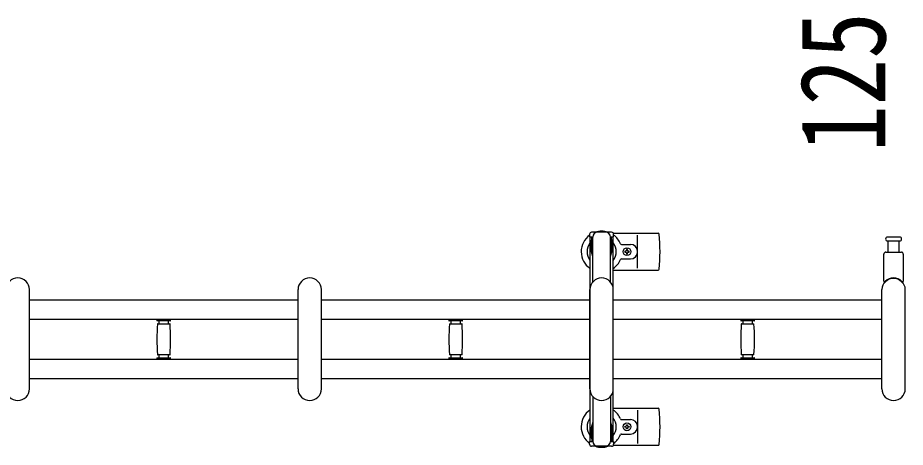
# Model space of a CAD drawing. Units: millimetres, scale not verified. Extents: x -16820 to 16820, y -11880 to 11880.
# Drawn here: x 6587 to 7499, y 8059 to 8500 of the extents above; entities that cross this region are included whole.
import ezdxf
from ezdxf.enums import TextEntityAlignment as Align

# ---------------------------------------------------------------- set-up
doc = ezdxf.new("R2010")
doc.units = ezdxf.units.MM
doc.header["$LTSCALE"] = 50
for name, color, linetype in [('0-4_YKK_13', 4, 'Continuous'), ('0-5_YKK_A1', 4, 'Continuous'), ('0-6_YKK_D', 6, 'Continuous')]:
    doc.layers.add(name, color=color, linetype=linetype)
doc.styles.add('ＭＳ ゴシック', font='')
doc.styles.get('ＭＳ ゴシック').set_extended_font_data('MS Gothic')

msp = doc.modelspace()

# ---------------------------------------------------------------- linework, layer by layer
at = {"layer": '0-4_YKK_13'}
for p, q in [((7197.38, 8280), (7176.78, 8280)), ((7177.08, 8258.2), (7177.08, 8275.2)), ((7178.08, 8228.93), (7178.08, 8275)), ((7196.08, 8275.2), (7199.38, 8275.2)), ((7196.08, 8228.93), (7196.08, 8275)), ((7197.08, 8258.2), (7197.08, 8275.2)), ((7199.11, 8279), (7245.18, 8279)), ((7199.38, 8275.2), (7199.38, 8278)), ((7224.08, 8243), (7224.08, 8277)), ((7176.28, 8271.7), (7177.08, 8271.7)), ((7176.28, 8261.18), (7176.28, 8271.7)), ((7197.88, 8271.7), (7197.08, 8271.7)), ((7197.88, 8261.18), (7197.88, 8271.7)), ((7207.37, 8267.5), (7216.58, 8267.5)), ((7480.83, 8271), (7493.33, 8271)), ((7481.58, 8259.5), (7481.58, 8271)), ((7492.58, 8271), (7492.58, 8259.5)), ((7177.88, 8255.2), (7176.28, 8261.18)), ((7177.88, 8255.2), (7178.08, 8255.2)), ((7196.28, 8255.2), (7196.08, 8255.2)), ((7196.28, 8255.2), (7197.88, 8261.18)), ((7211.76, 8260.44), (7210.88, 8260.44)), ((7214.4, 8259.56), (7215.28, 8259.56)), ((7477.08, 8229.67), (7477.08, 8257.5)), ((7479.08, 8259.5), (7495.08, 8259.5)), ((7497.08, 8257.5), (7497.08, 8229.67)), ((7207.37, 8252.5), (7216.58, 8252.5)), ((7199.08, 8241), (7245.18, 8241)), ((6599.08, 8119), (6599.08, 8221)), ((6875.08, 8119), (6875.08, 8221)), ((6899.08, 8119), (6899.08, 8221)), ((7175.08, 8119), (7175.08, 8221)), ((7199.08, 8119), (7199.08, 8221)), ((7475.08, 8119), (7475.08, 8221)), ((7499.08, 8119), (7499.08, 8221)), ((6730.12, 8190.6), (6730.12, 8189.3)), ((6730.12, 8190.6), (6737.12, 8190.6)), ((6737.12, 8190.6), (6744.12, 8190.6)), ((6744.12, 8189.3), (6744.12, 8190.6)), ((7030.12, 8190.6), (7030.12, 8189.3)), ((7030.12, 8190.6), (7037.12, 8190.6)), ((7037.12, 8190.6), (7044.12, 8190.6)), ((7044.12, 8189.3), (7044.12, 8190.6)), ((7330.12, 8190.6), (7330.12, 8189.3)), ((7330.12, 8190.6), (7337.12, 8190.6)), ((7337.12, 8190.6), (7344.12, 8190.6)), ((7344.12, 8189.3), (7344.12, 8190.6)), ((6737.12, 8189), (6730.42, 8189)), ((6730.9, 8186), (6743.33, 8186)), ((6732.12, 8189), (6732.12, 8186)), ((6743.82, 8189), (6737.12, 8189)), ((6742.12, 8186), (6742.12, 8189)), ((7037.12, 8189), (7030.42, 8189)), ((7030.9, 8186), (7043.33, 8186)), ((7032.12, 8189), (7032.12, 8186)), ((7043.82, 8189), (7037.12, 8189)), ((7042.12, 8186), (7042.12, 8189)), ((7337.12, 8189), (7330.42, 8189)), ((7330.9, 8186), (7343.33, 8186)), ((7332.12, 8189), (7332.12, 8186)), ((7343.82, 8189), (7337.12, 8189)), ((7342.12, 8186), (7342.12, 8189)), ((6737.12, 8154), (6730.9, 8154)), ((6732.12, 8154), (6732.12, 8151)), ((6743.33, 8154), (6737.12, 8154)), ((6742.12, 8151), (6742.12, 8154)), ((7037.12, 8154), (7030.9, 8154)), ((7032.12, 8154), (7032.12, 8151)), ((7043.33, 8154), (7037.12, 8154)), ((7042.12, 8151), (7042.12, 8154)), ((7337.12, 8154), (7330.9, 8154)), ((7332.12, 8154), (7332.12, 8151)), ((7343.33, 8154), (7337.12, 8154)), ((7342.12, 8151), (7342.12, 8154)), ((6730.12, 8150.7), (6730.12, 8149.4)), ((6730.12, 8149.4), (6737.12, 8149.4)), ((6730.42, 8151), (6743.82, 8151)), ((6737.12, 8149.4), (6744.12, 8149.4)), ((6744.12, 8149.4), (6744.12, 8150.7)), ((7030.12, 8150.7), (7030.12, 8149.4)), ((7030.12, 8149.4), (7037.12, 8149.4)), ((7030.42, 8151), (7043.82, 8151)), ((7037.12, 8149.4), (7044.12, 8149.4)), ((7044.12, 8149.4), (7044.12, 8150.7)), ((7330.12, 8150.7), (7330.12, 8149.4)), ((7330.12, 8149.4), (7337.12, 8149.4)), ((7330.42, 8151), (7343.82, 8151)), ((7337.12, 8149.4), (7344.12, 8149.4)), ((7344.12, 8149.4), (7344.12, 8150.7)), ((7178.08, 8111.06), (7178.08, 8065)), ((7196.08, 8111.06), (7196.08, 8065)), ((7199.08, 8099), (7245.18, 8099)), ((7224.08, 8097), (7224.08, 8063)), ((7177.88, 8084.8), (7176.28, 8078.81)), ((7177.08, 8081.8), (7177.08, 8064.8)), ((7177.88, 8084.8), (7178.08, 8084.8)), ((7196.28, 8084.8), (7196.08, 8084.8)), ((7196.28, 8084.8), (7197.88, 8078.81)), ((7197.08, 8081.8), (7197.08, 8064.8)), ((7207.37, 8087.5), (7216.58, 8087.5)), ((7214.4, 8080.44), (7215.28, 8080.44)), ((7176.28, 8078.81), (7176.28, 8068.3)), ((7197.88, 8078.81), (7197.88, 8068.3)), ((7207.37, 8072.5), (7216.58, 8072.5)), ((7211.76, 8079.56), (7210.88, 8079.56)), ((7176.28, 8068.3), (7177.08, 8068.3)), ((7196.08, 8064.8), (7199.38, 8064.8)), ((7197.88, 8068.3), (7197.08, 8068.3)), ((7199.38, 8064.8), (7199.38, 8062)), ((7197.38, 8060), (7176.78, 8060)), ((7199.11, 8061), (7245.18, 8061))]:
    msp.add_line(p, q, dxfattribs=at)
for points in [[(7174.78, 8278), (7174.78, 8275.2), (7178.08, 8275.2)], [(7493.33, 8275), (7487.08, 8275), (7480.83, 8275)], [(7210.88, 8260.44), (7210.88, 8259.56), (7211.76, 8259.56)], [(7213.52, 8261.32), (7213.52, 8262.2), (7212.64, 8262.2), (7212.64, 8261.32)], [(7212.64, 8258.68), (7212.64, 8257.8), (7213.52, 8257.8), (7213.52, 8258.68)], [(7215.28, 8259.56), (7215.28, 8260.44), (7214.4, 8260.44)], [(7210.88, 8079.56), (7210.88, 8080.44), (7211.76, 8080.44)], [(7212.64, 8081.32), (7212.64, 8082.2), (7213.52, 8082.2), (7213.52, 8081.32)], [(7215.28, 8080.44), (7215.28, 8079.56), (7214.4, 8079.56)], [(7213.52, 8078.68), (7213.52, 8077.8), (7212.64, 8077.8), (7212.64, 8078.68)], [(7174.78, 8062), (7174.78, 8064.8), (7178.08, 8064.8)]]:
    msp.add_lwpolyline(points, dxfattribs=at)
for centre in [(7213.08, 8260), (7213.08, 8080)]:
    msp.add_circle(centre, 4, dxfattribs=at)
for centre, radius, start, end in [((7187.08, 8260), 21, 72.24721, 107.75279), ((7187.08, 8260), 21, 125.85347, 235.1501), ((7176.78, 8278), 2, 90, 180), ((7183.08, 8275), 5, 90, 180), ((7191.08, 8275), 5, 0, 90), ((7197.38, 8278), 2, 0, 90), ((7187.08, 8260), 21, 22.72842, 54.14653), ((7245.18, 8278), 1, 5.73917, 90), ((7066.08, 8260), 181, 354.26083, 5.73917), ((7480.83, 8273), 2, 90, 180), ((7480.83, 8273), 2, 180, 270), ((7493.33, 8273), 2, 0, 90), ((7493.33, 8273), 2, 270, 0), ((7187.08, 8260), 15, 143.1301, 216.8699), ((7187.08, 8260), 15, 323.1301, 36.8699), ((7207.37, 8268.5), 1, 202.72842, 270), ((7216.58, 8260), 7.5, 270, 90), ((7211.76, 8261.32), 0.88, 270, 0), ((7211.76, 8258.68), 0.88, 0, 90), ((7214.4, 8261.32), 0.88, 180, 270), ((7214.4, 8258.68), 0.88, 90, 180), ((7479.08, 8257.5), 2, 90, 180), ((7495.08, 8257.5), 2, 0, 90), ((7187.08, 8260), 21, 304.8499, 337.27158), ((7207.37, 8251.5), 1, 90, 157.27158), ((7245.18, 8242), 1, 270, 354.26083), ((6587.08, 8221), 12, 0, 180), ((6887.08, 8221), 12, 0, 180), ((7187.08, 8221), 12, 0, 180), ((7487.08, 8221), 12, 0, 180), ((7478.08, 8229.67), 1, 180, 316.0544), ((7487.08, 8221), 11.5, 43.94553, 136.0544), ((7496.08, 8229.67), 1, 223.94553, 0), ((6730.42, 8189.3), 0.3, 180, 270), ((6986.12, 8170), 256, 176.47982, 183.52018), ((6730.9, 8185.7), 0.3, 90, 176.47982), ((6743.33, 8185.7), 0.3, 3.52018, 90), ((6488.12, 8170), 256, 356.47982, 3.52018), ((6743.82, 8189.3), 0.3, 270, 0), ((7030.42, 8189.3), 0.3, 180, 270), ((7286.12, 8170), 256, 176.47982, 183.52018), ((7030.9, 8185.7), 0.3, 90, 176.47982), ((7043.33, 8185.7), 0.3, 3.52018, 90), ((6788.12, 8170), 256, 356.47982, 3.52018), ((7043.82, 8189.3), 0.3, 270, 0), ((7330.42, 8189.3), 0.3, 180, 270), ((7586.12, 8170), 256, 176.47982, 183.52018), ((7330.9, 8185.7), 0.3, 90, 176.47982), ((7343.33, 8185.7), 0.3, 3.52018, 90), ((7088.12, 8170), 256, 356.47982, 3.52018), ((7343.82, 8189.3), 0.3, 270, 0), ((6730.9, 8154.3), 0.3, 183.52018, 270), ((6743.33, 8154.3), 0.3, 270, 356.47982), ((7030.9, 8154.3), 0.3, 183.52018, 270), ((7043.33, 8154.3), 0.3, 270, 356.47982), ((7330.9, 8154.3), 0.3, 183.52018, 270), ((7343.33, 8154.3), 0.3, 270, 356.47982), ((6730.42, 8150.7), 0.3, 90, 180), ((6743.82, 8150.7), 0.3, 0, 90), ((7030.42, 8150.7), 0.3, 90, 180), ((7043.82, 8150.7), 0.3, 0, 90), ((7330.42, 8150.7), 0.3, 90, 180), ((7343.82, 8150.7), 0.3, 0, 90), ((6587.08, 8119), 12, 180, 0), ((6887.08, 8119), 12, 180, 0), ((7187.08, 8119), 12, 180, 0), ((7487.08, 8119), 12, 180, 0), ((7245.18, 8098), 1, 5.73917, 90), ((7187.08, 8080), 21, 124.8499, 234.14653), ((7187.08, 8080), 21, 22.72842, 55.1501), ((7066.08, 8080), 181, 354.26083, 5.73917), ((7187.08, 8080), 15, 143.1301, 216.8699), ((7187.08, 8080), 15, 323.1301, 36.8699), ((7207.37, 8088.5), 1, 202.72842, 270), ((7211.76, 8081.32), 0.88, 270, 0), ((7214.4, 8081.32), 0.88, 180, 270), ((7216.58, 8080), 7.5, 270, 90), ((7187.08, 8080), 21, 305.85347, 337.27158), ((7207.37, 8071.5), 1, 90, 157.27158), ((7211.76, 8078.68), 0.88, 0, 90), ((7214.4, 8078.68), 0.88, 90, 180), ((7183.08, 8065), 5, 180, 270), ((7191.08, 8065), 5, 270, 0), ((7176.78, 8062), 2, 180, 270), ((7187.08, 8080), 21, 252.24721, 287.75279), ((7197.38, 8062), 2, 270, 0), ((7245.18, 8062), 1, 270, 354.26083)]:
    msp.add_arc(centre, radius, start, end, dxfattribs=at)
at = {"layer": '0-5_YKK_A1'}
for p, q in [((7175.08, 8275), (7175.08, 8065)), ((7177.08, 8275), (7175.08, 8275)), ((7199.08, 8275), (7197.08, 8275)), ((7199.08, 8065), (7199.08, 8275)), ((6599.08, 8210.5), (6875.08, 8210.5)), ((6899.08, 8210.5), (7175.08, 8210.5)), ((7199.08, 8210.5), (7475.08, 8210.5)), ((6599.08, 8190.5), (6875.08, 8190.5)), ((6899.08, 8190.5), (7175.08, 8190.5)), ((7199.08, 8190.5), (7475.08, 8190.5)), ((6599.08, 8149.5), (6875.08, 8149.5)), ((6899.08, 8149.5), (7175.08, 8149.5)), ((7199.08, 8149.5), (7475.08, 8149.5)), ((6599.08, 8129.5), (6875.08, 8129.5)), ((6899.08, 8129.5), (7175.08, 8129.5)), ((7199.08, 8129.5), (7475.08, 8129.5)), ((7175.08, 8065), (7178.08, 8065)), ((7196.08, 8065), (7199.08, 8065))]:
    msp.add_line(p, q, dxfattribs=at)

# ---------------------------------------------------------------- texts
at = {"layer": '0-6_YKK_D', "style": 'ＭＳ ゴシック', "width": 0.8}
msp.add_text('125', height=87.98, rotation=90, dxfattribs=at).set_placement((7505.08, 8362.5), align=Align.BOTTOM_LEFT)

doc.saveas('drawing.dxf')
